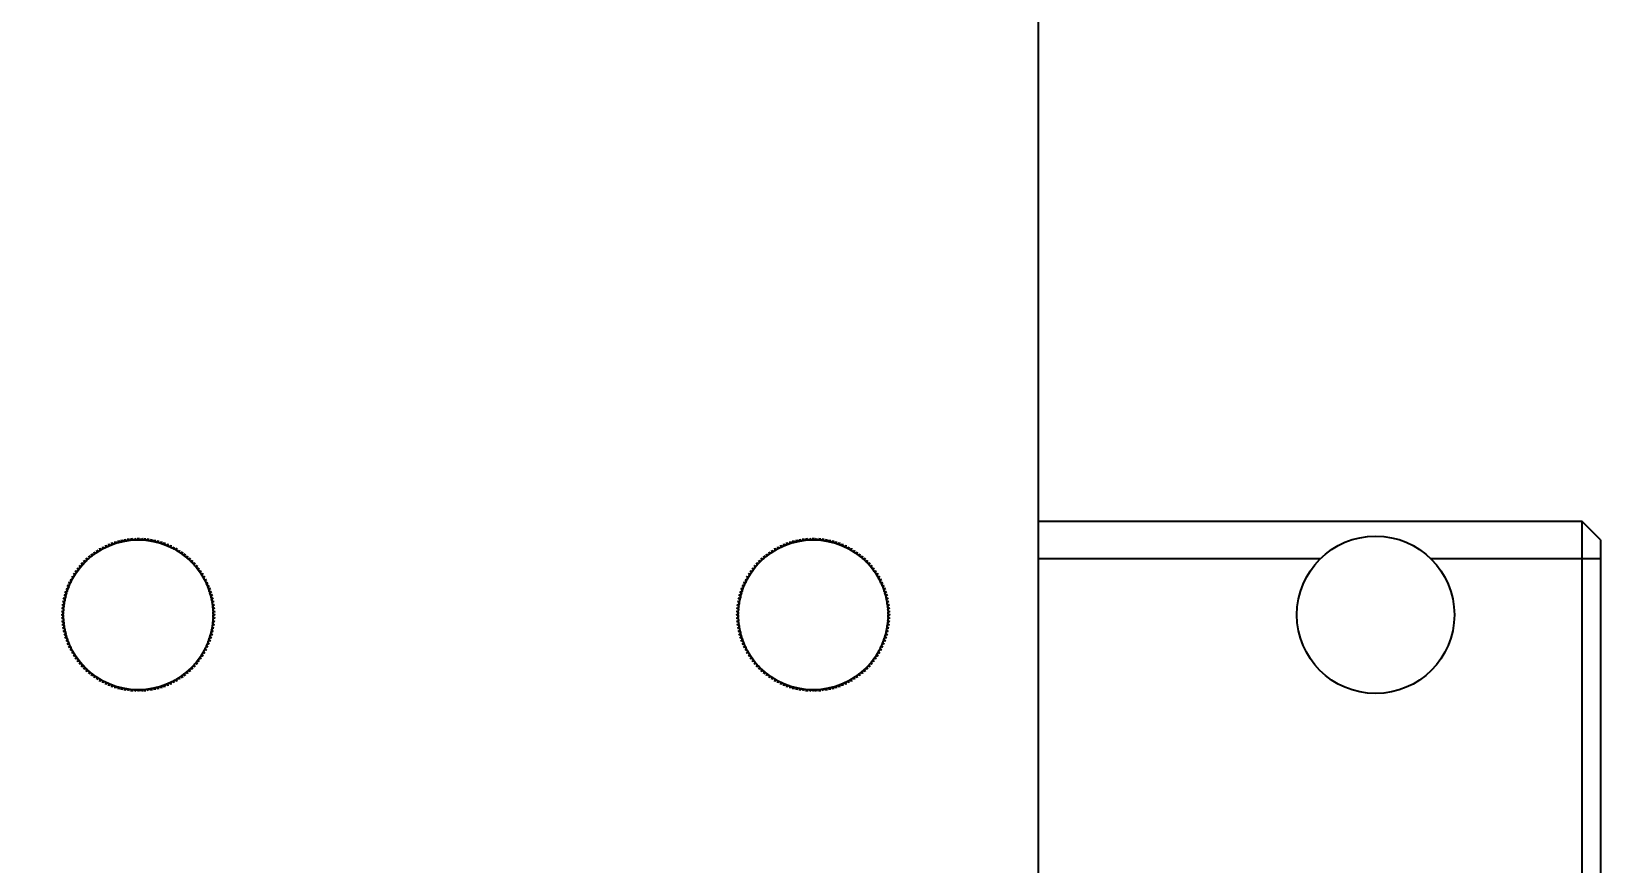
# Model space of a CAD drawing. Header units: millimetres. Extents: x 1409 to 26878, y 589 to 5187.
# Drawn here: x 5771.86 to 5813.71, y 1760.21 to 1782.42 of the extents above; entities that cross this region are included whole.
import ezdxf

# ---------------------------------------------------------------- set-up
doc = ezdxf.new("R2010")
doc.units = ezdxf.units.MM
doc.layers.add('02___PRT_ALL_AXES', color=7, linetype='Continuous')
doc.styles.get("Standard").update_dxf_attribs({"font": 'arial.ttf'})
doc.dimstyles.new('DIMSTYLE_5-scale4', dxfattribs={"dimscale": 2, "dimtxt": 20, "dimasz": 20, "dimexe": 1, "dimexo": 0, "dimgap": 1.25, "dimtad": 1, "dimzin": 9, "dimdsep": 46, "dimtxsty": 'Standard', "dimcen": 0.09, "dimclre": 256, "dimclrt": 256, "dimadec": 1, "dimazin": 2, "dimtp": 0.15, "dimtm": 0.15, "dimtfac": 0.8, "dimtmove": 0, "dimatfit": 3, "dimfxl": 1, "dimtolj": 1, "dimarcsym": 0})

# ---------------------------------------------------------------- blocks, each defined once
blk = doc.blocks.new('*D21')
at = {"lineweight": -2, "transparency": 16777216}
for p, q in [((5813.709, 1740.345), (5813.709, 1658.282)), ((5201.709, 1674.345), (5201.709, 1658.282))]:
    blk.add_line(p, q, dxfattribs=at)
at = {"color": 0, "lineweight": -2, "transparency": 16777216}
blk.add_line((5241.709, 1660.282), (5773.709, 1660.282), dxfattribs=at)
at = {"color": 0, "transparency": 16777216}
for points in [[(5241.709, 1666.948), (5241.709, 1653.615), (5201.709, 1660.282)], [(5773.709, 1666.948), (5773.709, 1653.615), (5813.709, 1660.282)]]:
    blk.add_solid(points, dxfattribs=at)
at = {"layer": 'Defpoints', "color": 0, "transparency": 16777216}
for p in [(5813.709, 1740.345), (5201.709, 1674.345), (5813.709, 1660.282)]:
    blk.add_point(p, dxfattribs=at)
at = {"transparency": 16777216, "insert": (5507.709, 1688.675), "char_height": 40, "attachment_point": 5}
blk.add_mtext('\\A1;612 [2\'-0 1/8"]', dxfattribs=at)

msp = doc.modelspace()

# ---------------------------------------------------------------- linework, layer by layer
at = {"color": 7, "linetype": 'Continuous'}
for p, q in [((5798.709, 2346.8453), (5798.709, 1674.3453)), ((5798.709, 1769.3453), (5813.209, 1769.3453)), ((5813.709, 1768.8453), (5813.209, 1769.3453)), ((5813.209, 1769.3453), (5813.209, 1739.3453)), ((5773.684, 1768.6206), (5773.7207, 1768.584)), ((5773.6974, 1768.5706), (5773.684, 1768.6206)), ((5773.7624, 1768.6636), (5773.7974, 1768.6254)), ((5773.7737, 1768.613), (5773.7624, 1768.6636)), ((5773.8427, 1768.7032), (5773.876, 1768.6635)), ((5773.8517, 1768.6522), (5773.8427, 1768.7032)), ((5773.9245, 1768.7392), (5773.9561, 1768.6981)), ((5773.9313, 1768.6878), (5773.9245, 1768.7392)), ((5774.0079, 1768.7716), (5774.0376, 1768.7292)), ((5774.0124, 1768.72), (5774.0079, 1768.7716)), ((5774.0926, 1768.8004), (5774.1204, 1768.7567)), ((5774.0948, 1768.7486), (5774.0926, 1768.8004)), ((5774.1785, 1768.8254), (5774.2044, 1768.7805)), ((5774.1785, 1768.7736), (5774.1785, 1768.8254)), ((5774.2631, 1768.7949), (5774.2653, 1768.8467)), ((5774.2653, 1768.8467), (5774.2893, 1768.8007)), ((5774.3485, 1768.8125), (5774.3531, 1768.8641)), ((5774.3531, 1768.8641), (5774.3749, 1768.8172)), ((5774.4347, 1768.8264), (5774.4415, 1768.8777)), ((5774.4415, 1768.8777), (5774.4613, 1768.8299)), ((5774.5214, 1768.8364), (5774.5304, 1768.8875)), ((5774.5304, 1768.8875), (5774.5481, 1768.8388)), ((5774.6084, 1768.8427), (5774.6196, 1768.8933)), ((5774.6196, 1768.8933), (5774.6352, 1768.8439)), ((5774.6956, 1768.8452), (5774.709, 1768.8953)), ((5774.709, 1768.8953), (5774.7224, 1768.8452)), ((5774.7829, 1768.8439), (5774.7984, 1768.8933)), ((5774.7984, 1768.8933), (5774.8097, 1768.8427)), ((5774.87, 1768.8388), (5774.8877, 1768.8875)), ((5774.8877, 1768.8875), (5774.8967, 1768.8364)), ((5774.9568, 1768.8299), (5774.9766, 1768.8777)), ((5774.9766, 1768.8777), (5774.9834, 1768.8264)), ((5775.0431, 1768.8172), (5775.065, 1768.8641)), ((5775.065, 1768.8641), (5775.0695, 1768.8125)), ((5775.1288, 1768.8007), (5775.1527, 1768.8467)), ((5775.1527, 1768.8467), (5775.155, 1768.7949)), ((5775.2137, 1768.7805), (5775.2396, 1768.8254)), ((5775.2396, 1768.8254), (5775.2396, 1768.7736)), ((5775.2976, 1768.7567), (5775.3255, 1768.8004)), ((5775.3255, 1768.8004), (5775.3232, 1768.7486)), ((5775.3805, 1768.7292), (5775.4102, 1768.7716)), ((5775.4102, 1768.7716), (5775.4057, 1768.72)), ((5775.462, 1768.6981), (5775.4935, 1768.7392)), ((5775.4935, 1768.7392), (5775.4868, 1768.6878)), ((5775.5421, 1768.6635), (5775.5754, 1768.7032)), ((5775.5754, 1768.7032), (5775.5664, 1768.6522)), ((5775.6206, 1768.6254), (5775.6556, 1768.6636)), ((5775.6556, 1768.6636), (5775.6444, 1768.613)), ((5775.6974, 1768.584), (5775.734, 1768.6206)), ((5775.734, 1768.6206), (5775.7206, 1768.5706)), ((5791.684, 1768.6206), (5791.7207, 1768.584)), ((5791.6974, 1768.5706), (5791.684, 1768.6206)), ((5791.7624, 1768.6636), (5791.7974, 1768.6254)), ((5791.7737, 1768.613), (5791.7624, 1768.6636)), ((5791.8427, 1768.7032), (5791.876, 1768.6635)), ((5791.8517, 1768.6522), (5791.8427, 1768.7032)), ((5791.9245, 1768.7392), (5791.9561, 1768.6981)), ((5791.9313, 1768.6878), (5791.9245, 1768.7392)), ((5792.0079, 1768.7716), (5792.0376, 1768.7292)), ((5792.0124, 1768.72), (5792.0079, 1768.7716)), ((5792.0926, 1768.8004), (5792.1204, 1768.7567)), ((5792.0948, 1768.7486), (5792.0926, 1768.8004)), ((5792.1785, 1768.8254), (5792.2044, 1768.7805)), ((5792.1785, 1768.7736), (5792.1785, 1768.8254)), ((5792.2631, 1768.7949), (5792.2653, 1768.8467)), ((5792.2653, 1768.8467), (5792.2893, 1768.8007)), ((5792.3485, 1768.8125), (5792.3531, 1768.8641)), ((5792.3531, 1768.8641), (5792.3749, 1768.8172)), ((5792.4347, 1768.8264), (5792.4415, 1768.8777)), ((5792.4415, 1768.8777), (5792.4613, 1768.8299)), ((5792.5214, 1768.8364), (5792.5304, 1768.8875)), ((5792.5304, 1768.8875), (5792.5481, 1768.8388)), ((5792.6084, 1768.8427), (5792.6196, 1768.8933)), ((5792.6196, 1768.8933), (5792.6352, 1768.8439)), ((5792.6956, 1768.8452), (5792.709, 1768.8953)), ((5792.709, 1768.8953), (5792.7224, 1768.8452)), ((5792.7829, 1768.8439), (5792.7984, 1768.8933)), ((5792.7984, 1768.8933), (5792.8097, 1768.8427)), ((5792.87, 1768.8388), (5792.8877, 1768.8875)), ((5792.8877, 1768.8875), (5792.8967, 1768.8364)), ((5792.9568, 1768.8299), (5792.9766, 1768.8777)), ((5792.9766, 1768.8777), (5792.9834, 1768.8264)), ((5793.0431, 1768.8172), (5793.065, 1768.8641)), ((5793.065, 1768.8641), (5793.0695, 1768.8125)), ((5793.1288, 1768.8007), (5793.1527, 1768.8467)), ((5793.1527, 1768.8467), (5793.155, 1768.7949)), ((5793.2137, 1768.7805), (5793.2396, 1768.8254)), ((5793.2396, 1768.8254), (5793.2396, 1768.7736)), ((5793.2976, 1768.7567), (5793.3255, 1768.8004)), ((5793.3255, 1768.8004), (5793.3232, 1768.7486)), ((5793.3805, 1768.7292), (5793.4102, 1768.7716)), ((5793.4102, 1768.7716), (5793.4057, 1768.72)), ((5793.462, 1768.6981), (5793.4935, 1768.7392)), ((5793.4935, 1768.7392), (5793.4868, 1768.6878)), ((5793.5421, 1768.6635), (5793.5754, 1768.7032)), ((5793.5754, 1768.7032), (5793.5664, 1768.6522)), ((5793.6206, 1768.6254), (5793.6556, 1768.6636)), ((5793.6556, 1768.6636), (5793.6444, 1768.613)), ((5793.6974, 1768.584), (5793.734, 1768.6206)), ((5793.734, 1768.6206), (5793.7206, 1768.5706)), ((5813.709, 1768.8453), (5813.709, 1739.8453)), ((5773.1976, 1768.2302), (5773.2436, 1768.2063)), ((5773.2254, 1768.1865), (5773.1976, 1768.2302)), ((5773.2595, 1768.2948), (5773.3043, 1768.2689)), ((5773.2854, 1768.25), (5773.2595, 1768.2948)), ((5773.3241, 1768.3567), (5773.3678, 1768.3288)), ((5773.348, 1768.3107), (5773.3241, 1768.3567)), ((5773.3913, 1768.4156), (5773.4338, 1768.3859)), ((5773.4132, 1768.3687), (5773.3913, 1768.4156)), ((5773.4611, 1768.4716), (5773.5022, 1768.4401)), ((5773.4809, 1768.4238), (5773.4611, 1768.4716)), ((5773.5332, 1768.5245), (5773.5729, 1768.4912)), ((5773.5509, 1768.4758), (5773.5332, 1768.5245)), ((5773.6076, 1768.5742), (5773.6458, 1768.5392)), ((5773.6231, 1768.5248), (5773.6076, 1768.5742)), ((5775.7723, 1768.5392), (5775.8105, 1768.5742)), ((5775.8105, 1768.5742), (5775.7949, 1768.5248)), ((5775.8452, 1768.4912), (5775.8849, 1768.5245)), ((5775.8849, 1768.5245), (5775.8671, 1768.4758)), ((5775.9159, 1768.4401), (5775.957, 1768.4716)), ((5775.957, 1768.4716), (5775.9372, 1768.4238)), ((5775.9843, 1768.3859), (5776.0267, 1768.4156)), ((5776.0267, 1768.4156), (5776.0048, 1768.3687)), ((5776.0503, 1768.3288), (5776.094, 1768.3567)), ((5776.094, 1768.3567), (5776.0701, 1768.3107)), ((5776.1137, 1768.2689), (5776.1586, 1768.2948)), ((5776.1586, 1768.2948), (5776.1327, 1768.25)), ((5776.1745, 1768.2063), (5776.2204, 1768.2302)), ((5776.2204, 1768.2302), (5776.1926, 1768.1865)), ((5791.1976, 1768.2302), (5791.2436, 1768.2063)), ((5791.2254, 1768.1865), (5791.1976, 1768.2302)), ((5791.2595, 1768.2948), (5791.3043, 1768.2689)), ((5791.2854, 1768.25), (5791.2595, 1768.2948)), ((5791.3241, 1768.3567), (5791.3678, 1768.3288)), ((5791.348, 1768.3107), (5791.3241, 1768.3567)), ((5791.3913, 1768.4156), (5791.4338, 1768.3859)), ((5791.4132, 1768.3687), (5791.3913, 1768.4156)), ((5791.4611, 1768.4716), (5791.5022, 1768.4401)), ((5791.4809, 1768.4238), (5791.4611, 1768.4716)), ((5791.5332, 1768.5245), (5791.5729, 1768.4912)), ((5791.5509, 1768.4758), (5791.5332, 1768.5245)), ((5791.6076, 1768.5742), (5791.6458, 1768.5392)), ((5791.6231, 1768.5248), (5791.6076, 1768.5742)), ((5793.7723, 1768.5392), (5793.8105, 1768.5742)), ((5793.8105, 1768.5742), (5793.7949, 1768.5248)), ((5793.8452, 1768.4912), (5793.8849, 1768.5245)), ((5793.8849, 1768.5245), (5793.8671, 1768.4758)), ((5793.9159, 1768.4401), (5793.957, 1768.4716)), ((5793.957, 1768.4716), (5793.9372, 1768.4238)), ((5793.9843, 1768.3859), (5794.0267, 1768.4156)), ((5794.0267, 1768.4156), (5794.0048, 1768.3687)), ((5794.0503, 1768.3288), (5794.094, 1768.3567)), ((5794.094, 1768.3567), (5794.0701, 1768.3107)), ((5794.1137, 1768.2689), (5794.1586, 1768.2948)), ((5794.1586, 1768.2948), (5794.1327, 1768.25)), ((5794.1745, 1768.2063), (5794.2204, 1768.2302)), ((5794.2204, 1768.2302), (5794.1926, 1768.1865)), ((5809.1787, 1768.3453), (5813.709, 1768.3453)), ((5772.8907, 1767.7918), (5772.9412, 1767.7806)), ((5772.9289, 1767.7568), (5772.8907, 1767.7918)), ((5772.9337, 1767.8703), (5772.9837, 1767.8568)), ((5772.9703, 1767.8336), (5772.9337, 1767.8703)), ((5772.9801, 1767.9467), (5773.0295, 1767.9311)), ((5773.0151, 1767.9085), (5772.9801, 1767.9467)), ((5773.0298, 1768.0211), (5773.0785, 1768.0034)), ((5773.0631, 1767.9814), (5773.0298, 1768.0211)), ((5773.0827, 1768.0932), (5773.1305, 1768.0734)), ((5773.1142, 1768.0521), (5773.0827, 1768.0932)), ((5773.1386, 1768.163), (5773.1856, 1768.1411)), ((5773.1684, 1768.1205), (5773.1386, 1768.163)), ((5776.2325, 1768.1411), (5776.2794, 1768.163)), ((5776.2794, 1768.163), (5776.2497, 1768.1205)), ((5776.2875, 1768.0734), (5776.3354, 1768.0932)), ((5776.3354, 1768.0932), (5776.3039, 1768.0521)), ((5776.3396, 1768.0034), (5776.3883, 1768.0211)), ((5776.3883, 1768.0211), (5776.355, 1767.9814)), ((5776.3886, 1767.9311), (5776.438, 1767.9467)), ((5776.438, 1767.9467), (5776.403, 1767.9085)), ((5776.4343, 1767.8568), (5776.4844, 1767.8703)), ((5776.4844, 1767.8703), (5776.4477, 1767.8336)), ((5776.4768, 1767.7806), (5776.5274, 1767.7918)), ((5776.5274, 1767.7918), (5776.4892, 1767.7568)), ((5790.8907, 1767.7918), (5790.9412, 1767.7806)), ((5790.9289, 1767.7568), (5790.8907, 1767.7918)), ((5790.9337, 1767.8703), (5790.9837, 1767.8568)), ((5790.9703, 1767.8336), (5790.9337, 1767.8703)), ((5790.9801, 1767.9467), (5791.0295, 1767.9311)), ((5791.0151, 1767.9085), (5790.9801, 1767.9467)), ((5791.0298, 1768.0211), (5791.0785, 1768.0034)), ((5791.0631, 1767.9814), (5791.0298, 1768.0211)), ((5791.0827, 1768.0932), (5791.1305, 1768.0734)), ((5791.1142, 1768.0521), (5791.0827, 1768.0932)), ((5791.1386, 1768.163), (5791.1856, 1768.1411)), ((5791.1684, 1768.1205), (5791.1386, 1768.163)), ((5794.2325, 1768.1411), (5794.2794, 1768.163)), ((5794.2794, 1768.163), (5794.2497, 1768.1205)), ((5794.2875, 1768.0734), (5794.3354, 1768.0932)), ((5794.3354, 1768.0932), (5794.3039, 1768.0521)), ((5794.3396, 1768.0034), (5794.3883, 1768.0211)), ((5794.3883, 1768.0211), (5794.355, 1767.9814)), ((5794.3886, 1767.9311), (5794.438, 1767.9467)), ((5794.438, 1767.9467), (5794.403, 1767.9085)), ((5794.4343, 1767.8568), (5794.4844, 1767.8703)), ((5794.4844, 1767.8703), (5794.4477, 1767.8336)), ((5794.4768, 1767.7806), (5794.5274, 1767.7918)), ((5794.5274, 1767.7918), (5794.4892, 1767.7568)), ((5772.7289, 1767.3758), (5772.7807, 1767.3758)), ((5772.7738, 1767.3499), (5772.7289, 1767.3758)), ((5772.7539, 1767.4617), (5772.8057, 1767.4594)), ((5772.7976, 1767.4339), (5772.7539, 1767.4617)), ((5772.7827, 1767.5464), (5772.8343, 1767.5419)), ((5772.8251, 1767.5167), (5772.7827, 1767.5464)), ((5772.8151, 1767.6298), (5772.8664, 1767.623)), ((5772.8562, 1767.5982), (5772.8151, 1767.6298)), ((5772.8511, 1767.7116), (5772.9021, 1767.7026)), ((5772.8908, 1767.6783), (5772.8511, 1767.7116)), ((5776.5159, 1767.7026), (5776.567, 1767.7116)), ((5776.567, 1767.7116), (5776.5273, 1767.6783)), ((5776.5516, 1767.623), (5776.603, 1767.6298)), ((5776.603, 1767.6298), (5776.5619, 1767.5982)), ((5776.5838, 1767.5419), (5776.6354, 1767.5464)), ((5776.6354, 1767.5464), (5776.593, 1767.5167)), ((5776.6124, 1767.4594), (5776.6641, 1767.4617)), ((5776.6641, 1767.4617), (5776.6205, 1767.4339)), ((5776.6374, 1767.3758), (5776.6892, 1767.3758)), ((5776.6892, 1767.3758), (5776.6443, 1767.3499)), ((5790.7289, 1767.3758), (5790.7807, 1767.3758)), ((5790.7738, 1767.3499), (5790.7289, 1767.3758)), ((5790.7539, 1767.4617), (5790.8057, 1767.4594)), ((5790.7976, 1767.4339), (5790.7539, 1767.4617)), ((5790.7827, 1767.5464), (5790.8343, 1767.5419)), ((5790.8251, 1767.5167), (5790.7827, 1767.5464)), ((5790.8151, 1767.6298), (5790.8664, 1767.623)), ((5790.8562, 1767.5982), (5790.8151, 1767.6298)), ((5790.8511, 1767.7116), (5790.9021, 1767.7026)), ((5790.8908, 1767.6783), (5790.8511, 1767.7116)), ((5794.5159, 1767.7026), (5794.567, 1767.7116)), ((5794.567, 1767.7116), (5794.5273, 1767.6783)), ((5794.5516, 1767.623), (5794.603, 1767.6298)), ((5794.603, 1767.6298), (5794.5619, 1767.5982)), ((5794.5838, 1767.5419), (5794.6354, 1767.5464)), ((5794.6354, 1767.5464), (5794.593, 1767.5167)), ((5794.6124, 1767.4594), (5794.6641, 1767.4617)), ((5794.6641, 1767.4617), (5794.6205, 1767.4339)), ((5794.6374, 1767.3758), (5794.6892, 1767.3758)), ((5794.6892, 1767.3758), (5794.6443, 1767.3499)), ((5772.661, 1766.9347), (5772.7116, 1766.9459)), ((5772.7104, 1766.9191), (5772.661, 1766.9347)), ((5772.6668, 1767.0239), (5772.7179, 1767.0329)), ((5772.7155, 1767.0062), (5772.6668, 1767.0239)), ((5772.6766, 1767.1128), (5772.7279, 1767.1196)), ((5772.7244, 1767.093), (5772.6766, 1767.1128)), ((5772.6902, 1767.2012), (5772.7418, 1767.2057)), ((5772.7371, 1767.1793), (5772.6902, 1767.2012)), ((5772.7076, 1767.289), (5772.7594, 1767.2912)), ((5772.7536, 1767.265), (5772.7076, 1767.289)), ((5776.6587, 1767.2912), (5776.7104, 1767.289)), ((5776.7104, 1767.289), (5776.6645, 1767.265)), ((5776.6763, 1767.2057), (5776.7279, 1767.2012)), ((5776.7279, 1767.2012), (5776.6809, 1767.1793)), ((5776.6901, 1767.1196), (5776.7415, 1767.1128)), ((5776.7415, 1767.1128), (5776.6936, 1767.093)), ((5776.7002, 1767.0329), (5776.7512, 1767.0239)), ((5776.7512, 1767.0239), (5776.7025, 1767.0062)), ((5776.7065, 1766.9459), (5776.7571, 1766.9347)), ((5776.7571, 1766.9347), (5776.7077, 1766.9191)), ((5790.661, 1766.9347), (5790.7116, 1766.9459)), ((5790.7104, 1766.9191), (5790.661, 1766.9347)), ((5790.6668, 1767.0239), (5790.7179, 1767.0329)), ((5790.7155, 1767.0062), (5790.6668, 1767.0239)), ((5790.6766, 1767.1128), (5790.7279, 1767.1196)), ((5790.7244, 1767.093), (5790.6766, 1767.1128)), ((5790.6902, 1767.2012), (5790.7418, 1767.2057)), ((5790.7371, 1767.1793), (5790.6902, 1767.2012)), ((5790.7076, 1767.289), (5790.7594, 1767.2912)), ((5790.7536, 1767.265), (5790.7076, 1767.289)), ((5794.6587, 1767.2912), (5794.7104, 1767.289)), ((5794.7104, 1767.289), (5794.6645, 1767.265)), ((5794.6763, 1767.2057), (5794.7279, 1767.2012)), ((5794.7279, 1767.2012), (5794.6809, 1767.1793)), ((5794.6901, 1767.1196), (5794.7415, 1767.1128)), ((5794.7415, 1767.1128), (5794.6936, 1767.093)), ((5794.7002, 1767.0329), (5794.7512, 1767.0239)), ((5794.7512, 1767.0239), (5794.7025, 1767.0062)), ((5794.7065, 1766.9459), (5794.7571, 1766.9347)), ((5794.7571, 1766.9347), (5794.7077, 1766.9191)), ((5772.659, 1766.8453), (5772.7091, 1766.8587)), ((5772.7091, 1766.8318), (5772.659, 1766.8453)), ((5772.661, 1766.7558), (5772.7104, 1766.7714)), ((5772.7116, 1766.7446), (5772.661, 1766.7558)), ((5772.6668, 1766.6666), (5772.7155, 1766.6843)), ((5772.7179, 1766.6576), (5772.6668, 1766.6666)), ((5772.6766, 1766.5777), (5772.7244, 1766.5975)), ((5772.7279, 1766.5709), (5772.6766, 1766.5777)), ((5772.6902, 1766.4893), (5772.7371, 1766.5112)), ((5776.6809, 1766.5112), (5776.7279, 1766.4893)), ((5776.7415, 1766.5777), (5776.6901, 1766.5709)), ((5776.6936, 1766.5975), (5776.7415, 1766.5777)), ((5776.7512, 1766.6666), (5776.7002, 1766.6576)), ((5776.7025, 1766.6843), (5776.7512, 1766.6666)), ((5776.7571, 1766.7558), (5776.7065, 1766.7446)), ((5776.7077, 1766.7714), (5776.7571, 1766.7558)), ((5776.709, 1766.8587), (5776.759, 1766.8453)), ((5776.759, 1766.8453), (5776.709, 1766.8318)), ((5790.659, 1766.8453), (5790.7091, 1766.8587)), ((5790.7091, 1766.8318), (5790.659, 1766.8453)), ((5790.661, 1766.7558), (5790.7104, 1766.7714)), ((5790.7116, 1766.7446), (5790.661, 1766.7558)), ((5790.6668, 1766.6666), (5790.7155, 1766.6843)), ((5790.7179, 1766.6576), (5790.6668, 1766.6666)), ((5790.6766, 1766.5777), (5790.7244, 1766.5975)), ((5790.7279, 1766.5709), (5790.6766, 1766.5777)), ((5790.6902, 1766.4893), (5790.7371, 1766.5112)), ((5794.6809, 1766.5112), (5794.7279, 1766.4893)), ((5794.7415, 1766.5777), (5794.6901, 1766.5709)), ((5794.6936, 1766.5975), (5794.7415, 1766.5777)), ((5794.7512, 1766.6666), (5794.7002, 1766.6576)), ((5794.7025, 1766.6843), (5794.7512, 1766.6666)), ((5794.7571, 1766.7558), (5794.7065, 1766.7446)), ((5794.7077, 1766.7714), (5794.7571, 1766.7558)), ((5794.709, 1766.8587), (5794.759, 1766.8453)), ((5794.759, 1766.8453), (5794.709, 1766.8318)), ((5772.7418, 1766.4848), (5772.6902, 1766.4893)), ((5772.7076, 1766.4016), (5772.7536, 1766.4255)), ((5772.7594, 1766.3993), (5772.7076, 1766.4016)), ((5772.7289, 1766.3147), (5772.7738, 1766.3406)), ((5772.7807, 1766.3147), (5772.7289, 1766.3147)), ((5772.7539, 1766.2288), (5772.7976, 1766.2566)), ((5772.8057, 1766.2311), (5772.7539, 1766.2288)), ((5772.7827, 1766.1441), (5772.8251, 1766.1738)), ((5772.8343, 1766.1486), (5772.7827, 1766.1441)), ((5772.8151, 1766.0608), (5772.8562, 1766.0923)), ((5776.5619, 1766.0923), (5776.603, 1766.0608)), ((5776.6354, 1766.1441), (5776.5838, 1766.1486)), ((5776.593, 1766.1738), (5776.6354, 1766.1441)), ((5776.6641, 1766.2288), (5776.6124, 1766.2311)), ((5776.6205, 1766.2566), (5776.6641, 1766.2288)), ((5776.6892, 1766.3147), (5776.6374, 1766.3147)), ((5776.6443, 1766.3406), (5776.6892, 1766.3147)), ((5776.7104, 1766.4016), (5776.6587, 1766.3993)), ((5776.6645, 1766.4255), (5776.7104, 1766.4016)), ((5776.7279, 1766.4893), (5776.6763, 1766.4848)), ((5790.7418, 1766.4848), (5790.6902, 1766.4893)), ((5790.7076, 1766.4016), (5790.7536, 1766.4255)), ((5790.7594, 1766.3993), (5790.7076, 1766.4016)), ((5790.7289, 1766.3147), (5790.7738, 1766.3406)), ((5790.7807, 1766.3147), (5790.7289, 1766.3147)), ((5790.7539, 1766.2288), (5790.7976, 1766.2566)), ((5790.8057, 1766.2311), (5790.7539, 1766.2288)), ((5790.7827, 1766.1441), (5790.8251, 1766.1738)), ((5790.8343, 1766.1486), (5790.7827, 1766.1441)), ((5790.8151, 1766.0608), (5790.8562, 1766.0923)), ((5794.5619, 1766.0923), (5794.603, 1766.0608)), ((5794.6354, 1766.1441), (5794.5838, 1766.1486)), ((5794.593, 1766.1738), (5794.6354, 1766.1441)), ((5794.6641, 1766.2288), (5794.6124, 1766.2311)), ((5794.6205, 1766.2566), (5794.6641, 1766.2288)), ((5794.6892, 1766.3147), (5794.6374, 1766.3147)), ((5794.6443, 1766.3406), (5794.6892, 1766.3147)), ((5794.7104, 1766.4016), (5794.6587, 1766.3993)), ((5794.6645, 1766.4255), (5794.7104, 1766.4016)), ((5794.7279, 1766.4893), (5794.6763, 1766.4848)), ((5772.8664, 1766.0675), (5772.8151, 1766.0608)), ((5772.8511, 1765.9789), (5772.8908, 1766.0122)), ((5772.9021, 1765.9879), (5772.8511, 1765.9789)), ((5772.8907, 1765.8987), (5772.9289, 1765.9337)), ((5772.9412, 1765.9099), (5772.8907, 1765.8987)), ((5772.9337, 1765.8203), (5772.9703, 1765.8569)), ((5772.9837, 1765.8337), (5772.9337, 1765.8203)), ((5772.9801, 1765.7438), (5773.0151, 1765.782)), ((5773.0295, 1765.7594), (5772.9801, 1765.7438)), ((5773.0298, 1765.6694), (5773.0631, 1765.7091)), ((5773.0785, 1765.6871), (5773.0298, 1765.6694)), ((5776.3883, 1765.6694), (5776.3396, 1765.6871)), ((5776.355, 1765.7091), (5776.3883, 1765.6694)), ((5776.438, 1765.7438), (5776.3886, 1765.7594)), ((5776.403, 1765.782), (5776.438, 1765.7438)), ((5776.4844, 1765.8203), (5776.4343, 1765.8337)), ((5776.4477, 1765.8569), (5776.4844, 1765.8203)), ((5776.5274, 1765.8987), (5776.4768, 1765.9099)), ((5776.4892, 1765.9337), (5776.5274, 1765.8987)), ((5776.567, 1765.9789), (5776.5159, 1765.9879)), ((5776.5273, 1766.0122), (5776.567, 1765.9789)), ((5776.603, 1766.0608), (5776.5516, 1766.0675)), ((5790.8664, 1766.0675), (5790.8151, 1766.0608)), ((5790.8511, 1765.9789), (5790.8908, 1766.0122)), ((5790.9021, 1765.9879), (5790.8511, 1765.9789)), ((5790.8907, 1765.8987), (5790.9289, 1765.9337)), ((5790.9412, 1765.9099), (5790.8907, 1765.8987)), ((5790.9337, 1765.8203), (5790.9703, 1765.8569)), ((5790.9837, 1765.8337), (5790.9337, 1765.8203)), ((5790.9801, 1765.7438), (5791.0151, 1765.782)), ((5791.0295, 1765.7594), (5790.9801, 1765.7438)), ((5791.0298, 1765.6694), (5791.0631, 1765.7091)), ((5791.0785, 1765.6871), (5791.0298, 1765.6694)), ((5794.3883, 1765.6694), (5794.3396, 1765.6871)), ((5794.355, 1765.7091), (5794.3883, 1765.6694)), ((5794.438, 1765.7438), (5794.3886, 1765.7594)), ((5794.403, 1765.782), (5794.438, 1765.7438)), ((5794.4844, 1765.8203), (5794.4343, 1765.8337)), ((5794.4477, 1765.8569), (5794.4844, 1765.8203)), ((5794.5274, 1765.8987), (5794.4768, 1765.9099)), ((5794.4892, 1765.9337), (5794.5274, 1765.8987)), ((5794.567, 1765.9789), (5794.5159, 1765.9879)), ((5794.5273, 1766.0122), (5794.567, 1765.9789)), ((5794.603, 1766.0608), (5794.5516, 1766.0675)), ((5773.0827, 1765.5973), (5773.1142, 1765.6384)), ((5773.1305, 1765.6171), (5773.0827, 1765.5973)), ((5773.1386, 1765.5275), (5773.1684, 1765.57)), ((5773.1856, 1765.5494), (5773.1386, 1765.5275)), ((5773.1976, 1765.4603), (5773.2254, 1765.504)), ((5773.2436, 1765.4842), (5773.1976, 1765.4603)), ((5773.2595, 1765.3957), (5773.2854, 1765.4406)), ((5773.3043, 1765.4216), (5773.2595, 1765.3957)), ((5773.3241, 1765.3338), (5773.348, 1765.3798)), ((5773.3678, 1765.3617), (5773.3241, 1765.3338)), ((5773.3913, 1765.2749), (5773.4132, 1765.3218)), ((5773.4338, 1765.3046), (5773.3913, 1765.2749)), ((5773.4611, 1765.2189), (5773.4809, 1765.2667)), ((5773.5022, 1765.2504), (5773.4611, 1765.2189)), ((5775.957, 1765.2189), (5775.9159, 1765.2504)), ((5775.9372, 1765.2667), (5775.957, 1765.2189)), ((5776.0267, 1765.2749), (5775.9843, 1765.3046)), ((5776.0048, 1765.3218), (5776.0267, 1765.2749)), ((5776.094, 1765.3338), (5776.0503, 1765.3617)), ((5776.0701, 1765.3798), (5776.094, 1765.3338)), ((5776.1586, 1765.3957), (5776.1137, 1765.4216)), ((5776.1327, 1765.4406), (5776.1586, 1765.3957)), ((5776.2204, 1765.4603), (5776.1745, 1765.4842)), ((5776.1926, 1765.504), (5776.2204, 1765.4603)), ((5776.2794, 1765.5275), (5776.2325, 1765.5494)), ((5776.2497, 1765.57), (5776.2794, 1765.5275)), ((5776.3354, 1765.5973), (5776.2875, 1765.6171)), ((5776.3039, 1765.6384), (5776.3354, 1765.5973)), ((5791.0827, 1765.5973), (5791.1142, 1765.6384)), ((5791.1305, 1765.6171), (5791.0827, 1765.5973)), ((5791.1386, 1765.5275), (5791.1684, 1765.57)), ((5791.1856, 1765.5494), (5791.1386, 1765.5275)), ((5791.1976, 1765.4603), (5791.2254, 1765.504)), ((5791.2436, 1765.4842), (5791.1976, 1765.4603)), ((5791.2595, 1765.3957), (5791.2854, 1765.4406)), ((5791.3043, 1765.4216), (5791.2595, 1765.3957)), ((5791.3241, 1765.3338), (5791.348, 1765.3798)), ((5791.3678, 1765.3617), (5791.3241, 1765.3338)), ((5791.3913, 1765.2749), (5791.4132, 1765.3218)), ((5791.4338, 1765.3046), (5791.3913, 1765.2749)), ((5791.4611, 1765.2189), (5791.4809, 1765.2667)), ((5791.5022, 1765.2504), (5791.4611, 1765.2189)), ((5793.957, 1765.2189), (5793.9159, 1765.2504)), ((5793.9372, 1765.2667), (5793.957, 1765.2189)), ((5794.0267, 1765.2749), (5793.9843, 1765.3046)), ((5794.0048, 1765.3218), (5794.0267, 1765.2749)), ((5794.094, 1765.3338), (5794.0503, 1765.3617)), ((5794.0701, 1765.3798), (5794.094, 1765.3338)), ((5794.1586, 1765.3957), (5794.1137, 1765.4216)), ((5794.1327, 1765.4406), (5794.1586, 1765.3957)), ((5794.2204, 1765.4603), (5794.1745, 1765.4842)), ((5794.1926, 1765.504), (5794.2204, 1765.4603)), ((5794.2794, 1765.5275), (5794.2325, 1765.5494)), ((5794.2497, 1765.57), (5794.2794, 1765.5275)), ((5794.3354, 1765.5973), (5794.2875, 1765.6171)), ((5794.3039, 1765.6384), (5794.3354, 1765.5973)), ((5773.5332, 1765.166), (5773.5509, 1765.2147)), ((5773.5729, 1765.1993), (5773.5332, 1765.166)), ((5773.6076, 1765.1163), (5773.6231, 1765.1657)), ((5773.6458, 1765.1513), (5773.6076, 1765.1163)), ((5773.684, 1765.0699), (5773.6974, 1765.1199)), ((5773.7207, 1765.1065), (5773.684, 1765.0699)), ((5773.7624, 1765.0269), (5773.7737, 1765.0775)), ((5773.7974, 1765.0651), (5773.7624, 1765.0269)), ((5773.8427, 1764.9873), (5773.8517, 1765.0383)), ((5773.876, 1765.027), (5773.8427, 1764.9873)), ((5773.9245, 1764.9513), (5773.9313, 1765.0027)), ((5773.9561, 1764.9924), (5773.9245, 1764.9513)), ((5774.0079, 1764.9189), (5774.0124, 1764.9705)), ((5774.0376, 1764.9613), (5774.0079, 1764.9189)), ((5774.0926, 1764.8901), (5774.0948, 1764.9419)), ((5774.1204, 1764.9338), (5774.0926, 1764.8901)), ((5774.1785, 1764.8651), (5774.1785, 1764.9169)), ((5774.2044, 1764.91), (5774.1785, 1764.8651)), ((5774.2653, 1764.8438), (5774.2631, 1764.8956)), ((5774.2893, 1764.8898), (5774.2653, 1764.8438)), ((5774.3531, 1764.8264), (5774.3485, 1764.878)), ((5774.3749, 1764.8734), (5774.3531, 1764.8264)), ((5774.4415, 1764.8128), (5774.4347, 1764.8642)), ((5774.4613, 1764.8607), (5774.4415, 1764.8128)), ((5774.5304, 1764.8031), (5774.5214, 1764.8541)), ((5774.5481, 1764.8517), (5774.5304, 1764.8031)), ((5774.6196, 1764.7972), (5774.6084, 1764.8478)), ((5774.6352, 1764.8466), (5774.6196, 1764.7972)), ((5774.709, 1764.7953), (5774.6956, 1764.8453)), ((5774.7224, 1764.8453), (5774.709, 1764.7953)), ((5774.7984, 1764.7972), (5774.7829, 1764.8466)), ((5774.8097, 1764.8478), (5774.7984, 1764.7972)), ((5774.8877, 1764.8031), (5774.87, 1764.8517)), ((5774.8967, 1764.8541), (5774.8877, 1764.8031)), ((5774.9766, 1764.8128), (5774.9568, 1764.8607)), ((5774.9834, 1764.8642), (5774.9766, 1764.8128)), ((5775.065, 1764.8264), (5775.0431, 1764.8734)), ((5775.0695, 1764.878), (5775.065, 1764.8264)), ((5775.1527, 1764.8438), (5775.1288, 1764.8898)), ((5775.155, 1764.8956), (5775.1527, 1764.8438)), ((5775.2396, 1764.8651), (5775.2137, 1764.91)), ((5775.2396, 1764.9169), (5775.2396, 1764.8651)), ((5775.3255, 1764.8901), (5775.2976, 1764.9338)), ((5775.3232, 1764.9419), (5775.3255, 1764.8901)), ((5775.4102, 1764.9189), (5775.3805, 1764.9613)), ((5775.4057, 1764.9705), (5775.4102, 1764.9189)), ((5775.4935, 1764.9513), (5775.462, 1764.9924)), ((5775.4868, 1765.0027), (5775.4935, 1764.9513)), ((5775.5754, 1764.9873), (5775.5421, 1765.027)), ((5775.5664, 1765.0383), (5775.5754, 1764.9873)), ((5775.6556, 1765.0269), (5775.6206, 1765.0651)), ((5775.6444, 1765.0775), (5775.6556, 1765.0269)), ((5775.734, 1765.0699), (5775.6974, 1765.1065)), ((5775.7206, 1765.1199), (5775.734, 1765.0699)), ((5775.8105, 1765.1163), (5775.7723, 1765.1513)), ((5775.7949, 1765.1657), (5775.8105, 1765.1163)), ((5775.8849, 1765.166), (5775.8452, 1765.1993)), ((5775.8671, 1765.2147), (5775.8849, 1765.166)), ((5791.5332, 1765.166), (5791.5509, 1765.2147)), ((5791.5729, 1765.1993), (5791.5332, 1765.166)), ((5791.6076, 1765.1163), (5791.6231, 1765.1657)), ((5791.6458, 1765.1513), (5791.6076, 1765.1163)), ((5791.684, 1765.0699), (5791.6974, 1765.1199)), ((5791.7207, 1765.1065), (5791.684, 1765.0699)), ((5791.7624, 1765.0269), (5791.7737, 1765.0775)), ((5791.7974, 1765.0651), (5791.7624, 1765.0269)), ((5791.8427, 1764.9873), (5791.8517, 1765.0383)), ((5791.876, 1765.027), (5791.8427, 1764.9873)), ((5791.9245, 1764.9513), (5791.9313, 1765.0027)), ((5791.9561, 1764.9924), (5791.9245, 1764.9513)), ((5792.0079, 1764.9189), (5792.0124, 1764.9705)), ((5792.0376, 1764.9613), (5792.0079, 1764.9189)), ((5792.0926, 1764.8901), (5792.0948, 1764.9419)), ((5792.1204, 1764.9338), (5792.0926, 1764.8901)), ((5792.1785, 1764.8651), (5792.1785, 1764.9169)), ((5792.2044, 1764.91), (5792.1785, 1764.8651)), ((5792.2653, 1764.8438), (5792.2631, 1764.8956)), ((5792.2893, 1764.8898), (5792.2653, 1764.8438)), ((5792.3531, 1764.8264), (5792.3485, 1764.878)), ((5792.3749, 1764.8734), (5792.3531, 1764.8264)), ((5792.4415, 1764.8128), (5792.4347, 1764.8642)), ((5792.4613, 1764.8607), (5792.4415, 1764.8128)), ((5792.5304, 1764.8031), (5792.5214, 1764.8541)), ((5792.5481, 1764.8517), (5792.5304, 1764.8031)), ((5792.6196, 1764.7972), (5792.6084, 1764.8478)), ((5792.6352, 1764.8466), (5792.6196, 1764.7972)), ((5792.709, 1764.7953), (5792.6956, 1764.8453)), ((5792.7224, 1764.8453), (5792.709, 1764.7953)), ((5792.7984, 1764.7972), (5792.7829, 1764.8466)), ((5792.8097, 1764.8478), (5792.7984, 1764.7972)), ((5792.8877, 1764.8031), (5792.87, 1764.8517)), ((5792.8967, 1764.8541), (5792.8877, 1764.8031)), ((5792.9766, 1764.8128), (5792.9568, 1764.8607)), ((5792.9834, 1764.8642), (5792.9766, 1764.8128)), ((5793.065, 1764.8264), (5793.0431, 1764.8734)), ((5793.0695, 1764.878), (5793.065, 1764.8264)), ((5793.1527, 1764.8438), (5793.1288, 1764.8898)), ((5793.155, 1764.8956), (5793.1527, 1764.8438)), ((5793.2396, 1764.8651), (5793.2137, 1764.91)), ((5793.2396, 1764.9169), (5793.2396, 1764.8651)), ((5793.3255, 1764.8901), (5793.2976, 1764.9338)), ((5793.3232, 1764.9419), (5793.3255, 1764.8901)), ((5793.4102, 1764.9189), (5793.3805, 1764.9613)), ((5793.4057, 1764.9705), (5793.4102, 1764.9189)), ((5793.4935, 1764.9513), (5793.462, 1764.9924)), ((5793.4868, 1765.0027), (5793.4935, 1764.9513)), ((5793.5754, 1764.9873), (5793.5421, 1765.027)), ((5793.5664, 1765.0383), (5793.5754, 1764.9873)), ((5793.6556, 1765.0269), (5793.6206, 1765.0651)), ((5793.6444, 1765.0775), (5793.6556, 1765.0269)), ((5793.734, 1765.0699), (5793.6974, 1765.1065)), ((5793.7206, 1765.1199), (5793.734, 1765.0699)), ((5793.8105, 1765.1163), (5793.7723, 1765.1513)), ((5793.7949, 1765.1657), (5793.8105, 1765.1163)), ((5793.8849, 1765.166), (5793.8452, 1765.1993)), ((5793.8671, 1765.2147), (5793.8849, 1765.166))]:
    msp.add_line(p, q, dxfattribs=at)
for centre, start, end in [((5774.709, 1766.8453), 117.88416, 119.61584), ((5774.709, 1766.8453), 115.38416, 117.11584), ((5774.709, 1766.8453), 112.88416, 114.61584), ((5774.709, 1766.8453), 110.38416, 112.11584), ((5774.709, 1766.8453), 107.88416, 109.61584), ((5774.709, 1766.8453), 105.38416, 107.11584), ((5774.709, 1766.8453), 102.88416, 104.61584), ((5774.709, 1766.8453), 100.38416, 102.11584), ((5774.709, 1766.8453), 97.88416, 99.61584), ((5774.709, 1766.8453), 95.38416, 97.11584), ((5774.709, 1766.8453), 92.88416, 94.61584), ((5774.709, 1766.8453), 90.38416, 92.11584), ((5774.709, 1766.8453), 87.88416, 89.61584), ((5774.709, 1766.8453), 85.38416, 87.11584), ((5774.709, 1766.8453), 82.88416, 84.61584), ((5774.709, 1766.8453), 80.38416, 82.11584), ((5774.709, 1766.8453), 77.88416, 79.61584), ((5774.709, 1766.8453), 75.38416, 77.11584), ((5774.709, 1766.8453), 72.88416, 74.61584), ((5774.709, 1766.8453), 70.38416, 72.11584), ((5774.709, 1766.8453), 67.88416, 69.61584), ((5774.709, 1766.8453), 65.38416, 67.11584), ((5774.709, 1766.8453), 62.88416, 64.61584), ((5774.709, 1766.8453), 60.38416, 62.11584), ((5792.709, 1766.8453), 117.88416, 119.61584), ((5792.709, 1766.8453), 115.38416, 117.11584), ((5792.709, 1766.8453), 112.88416, 114.61584), ((5792.709, 1766.8453), 110.38416, 112.11584), ((5792.709, 1766.8453), 107.88416, 109.61584), ((5792.709, 1766.8453), 105.38416, 107.11584), ((5792.709, 1766.8453), 102.88416, 104.61584), ((5792.709, 1766.8453), 100.38416, 102.11584), ((5792.709, 1766.8453), 97.88416, 99.61584), ((5792.709, 1766.8453), 95.38416, 97.11584), ((5792.709, 1766.8453), 92.88416, 94.61584), ((5792.709, 1766.8453), 90.38416, 92.11584), ((5792.709, 1766.8453), 87.88416, 89.61584), ((5792.709, 1766.8453), 85.38416, 87.11584), ((5792.709, 1766.8453), 82.88416, 84.61584), ((5792.709, 1766.8453), 80.38416, 82.11584), ((5792.709, 1766.8453), 77.88416, 79.61584), ((5792.709, 1766.8453), 75.38416, 77.11584), ((5792.709, 1766.8453), 72.88416, 74.61584), ((5792.709, 1766.8453), 70.38416, 72.11584), ((5792.709, 1766.8453), 67.88416, 69.61584), ((5792.709, 1766.8453), 65.38416, 67.11584), ((5792.709, 1766.8453), 62.88416, 64.61584), ((5792.709, 1766.8453), 60.38416, 62.11584), ((5774.709, 1766.8453), 137.88416, 139.61584), ((5774.709, 1766.8453), 135.38416, 137.11584), ((5774.709, 1766.8453), 132.88416, 134.61584), ((5774.709, 1766.8453), 130.38416, 132.11584), ((5774.709, 1766.8453), 127.88416, 129.61584), ((5774.709, 1766.8453), 125.38416, 127.11584), ((5774.709, 1766.8453), 122.88416, 124.61584), ((5774.709, 1766.8453), 120.38416, 122.11584), ((5774.709, 1766.8453), 57.88416, 59.61584), ((5774.709, 1766.8453), 55.38416, 57.11584), ((5774.709, 1766.8453), 52.88416, 54.61584), ((5774.709, 1766.8453), 50.38416, 52.11584), ((5774.709, 1766.8453), 47.88416, 49.61584), ((5774.709, 1766.8453), 45.38416, 47.11584), ((5774.709, 1766.8453), 42.88416, 44.61584), ((5774.709, 1766.8453), 40.38416, 42.11584), ((5792.709, 1766.8453), 137.88416, 139.61584), ((5792.709, 1766.8453), 135.38416, 137.11584), ((5792.709, 1766.8453), 132.88416, 134.61584), ((5792.709, 1766.8453), 130.38416, 132.11584), ((5792.709, 1766.8453), 127.88416, 129.61584), ((5792.709, 1766.8453), 125.38416, 127.11584), ((5792.709, 1766.8453), 122.88416, 124.61584), ((5792.709, 1766.8453), 120.38416, 122.11584), ((5792.709, 1766.8453), 57.88416, 59.61584), ((5792.709, 1766.8453), 55.38416, 57.11584), ((5792.709, 1766.8453), 52.88416, 54.61584), ((5792.709, 1766.8453), 50.38416, 52.11584), ((5792.709, 1766.8453), 47.88416, 49.61584), ((5792.709, 1766.8453), 45.38416, 47.11584), ((5792.709, 1766.8453), 42.88416, 44.61584), ((5792.709, 1766.8453), 40.38416, 42.11584), ((5774.709, 1766.8453), 152.88416, 154.61584), ((5774.709, 1766.8453), 150.38416, 152.11584), ((5774.709, 1766.8453), 147.88416, 149.61584), ((5774.709, 1766.8453), 145.38416, 147.11584), ((5774.709, 1766.8453), 142.88416, 144.61584), ((5774.709, 1766.8453), 140.38416, 142.11584), ((5774.709, 1766.8453), 37.88416, 39.61584), ((5774.709, 1766.8453), 35.38416, 37.11584), ((5774.709, 1766.8453), 32.88416, 34.61584), ((5774.709, 1766.8453), 30.38416, 32.11584), ((5774.709, 1766.8453), 27.88416, 29.61584), ((5774.709, 1766.8453), 25.38416, 27.11584), ((5792.709, 1766.8453), 152.88416, 154.61584), ((5792.709, 1766.8453), 150.38416, 152.11584), ((5792.709, 1766.8453), 147.88416, 149.61584), ((5792.709, 1766.8453), 145.38416, 147.11584), ((5792.709, 1766.8453), 142.88416, 144.61584), ((5792.709, 1766.8453), 140.38416, 142.11584), ((5792.709, 1766.8453), 37.88416, 39.61584), ((5792.709, 1766.8453), 35.38416, 37.11584), ((5792.709, 1766.8453), 32.88416, 34.61584), ((5792.709, 1766.8453), 30.38416, 32.11584), ((5792.709, 1766.8453), 27.88416, 29.61584), ((5792.709, 1766.8453), 25.38416, 27.11584), ((5774.709, 1766.8453), 165.38416, 167.11584), ((5774.709, 1766.8453), 162.88416, 164.61584), ((5774.709, 1766.8453), 160.38416, 162.11584), ((5774.709, 1766.8453), 157.88416, 159.61584), ((5774.709, 1766.8453), 155.38416, 157.11584), ((5774.709, 1766.8453), 22.88416, 24.61584), ((5774.709, 1766.8453), 20.38416, 22.11584), ((5774.709, 1766.8453), 17.88416, 19.61584), ((5774.709, 1766.8453), 15.38416, 17.11584), ((5774.709, 1766.8453), 12.88416, 14.61584), ((5792.709, 1766.8453), 165.38416, 167.11584), ((5792.709, 1766.8453), 162.88416, 164.61584), ((5792.709, 1766.8453), 160.38416, 162.11584), ((5792.709, 1766.8453), 157.88416, 159.61584), ((5792.709, 1766.8453), 155.38416, 157.11584), ((5792.709, 1766.8453), 22.88416, 24.61584), ((5792.709, 1766.8453), 20.38416, 22.11584), ((5792.709, 1766.8453), 17.88416, 19.61584), ((5792.709, 1766.8453), 15.38416, 17.11584), ((5792.709, 1766.8453), 12.88416, 14.61584), ((5774.709, 1766.8453), 177.88416, 179.61584), ((5774.709, 1766.8453), 175.38416, 177.11584), ((5774.709, 1766.8453), 172.88416, 174.61584), ((5774.709, 1766.8453), 170.38416, 172.11584), ((5774.709, 1766.8453), 167.88416, 169.61584), ((5774.709, 1766.8453), 10.38416, 12.11584), ((5774.709, 1766.8453), 7.88416, 9.61584), ((5774.709, 1766.8453), 5.38416, 7.11584), ((5774.709, 1766.8453), 2.88416, 4.61584), ((5774.709, 1766.8453), 0.38416, 2.11584), ((5792.709, 1766.8453), 177.88416, 179.61584), ((5792.709, 1766.8453), 175.38416, 177.11584), ((5792.709, 1766.8453), 172.88416, 174.61584), ((5792.709, 1766.8453), 170.38416, 172.11584), ((5792.709, 1766.8453), 167.88416, 169.61584), ((5792.709, 1766.8453), 10.38416, 12.11584), ((5792.709, 1766.8453), 7.88416, 9.61584), ((5792.709, 1766.8453), 5.38416, 7.11584), ((5792.709, 1766.8453), 2.88416, 4.61584), ((5792.709, 1766.8453), 0.38416, 2.11584), ((5774.709, 1766.8453), 180.38416, 182.11584), ((5774.709, 1766.8453), 182.88416, 184.61584), ((5774.709, 1766.8453), 185.38416, 187.11584), ((5774.709, 1766.8453), 187.88416, 189.61584), ((5774.709, 1766.8453), 350.38416, 352.11584), ((5774.709, 1766.8453), 352.88416, 354.61584), ((5774.709, 1766.8453), 355.38416, 357.11584), ((5774.709, 1766.8453), 357.88416, 359.61584), ((5792.709, 1766.8453), 180.38416, 182.11584), ((5792.709, 1766.8453), 182.88416, 184.61584), ((5792.709, 1766.8453), 185.38416, 187.11584), ((5792.709, 1766.8453), 187.88416, 189.61584), ((5792.709, 1766.8453), 350.38416, 352.11584), ((5792.709, 1766.8453), 352.88416, 354.61584), ((5792.709, 1766.8453), 355.38416, 357.11584), ((5792.709, 1766.8453), 357.88416, 359.61584), ((5774.709, 1766.8453), 190.38416, 192.11584), ((5774.709, 1766.8453), 192.88416, 194.61584), ((5774.709, 1766.8453), 195.38416, 197.11584), ((5774.709, 1766.8453), 197.88416, 199.61584), ((5774.709, 1766.8453), 200.38416, 202.11584), ((5774.709, 1766.8453), 337.88416, 339.61584), ((5774.709, 1766.8453), 340.38416, 342.11584), ((5774.709, 1766.8453), 342.88416, 344.61584), ((5774.709, 1766.8453), 345.38416, 347.11584), ((5774.709, 1766.8453), 347.88416, 349.61584), ((5792.709, 1766.8453), 190.38416, 192.11584), ((5792.709, 1766.8453), 192.88416, 194.61584), ((5792.709, 1766.8453), 195.38416, 197.11584), ((5792.709, 1766.8453), 197.88416, 199.61584), ((5792.709, 1766.8453), 200.38416, 202.11584), ((5792.709, 1766.8453), 337.88416, 339.61584), ((5792.709, 1766.8453), 340.38416, 342.11584), ((5792.709, 1766.8453), 342.88416, 344.61584), ((5792.709, 1766.8453), 345.38416, 347.11584), ((5792.709, 1766.8453), 347.88416, 349.61584), ((5774.709, 1766.8453), 202.88416, 204.61584), ((5774.709, 1766.8453), 205.38416, 207.11584), ((5774.709, 1766.8453), 207.88416, 209.61584), ((5774.709, 1766.8453), 210.38416, 212.11584), ((5774.709, 1766.8453), 212.88416, 214.61584), ((5774.709, 1766.8453), 215.38416, 217.11584), ((5774.709, 1766.8453), 322.88416, 324.61584), ((5774.709, 1766.8453), 325.38416, 327.11584), ((5774.709, 1766.8453), 327.88416, 329.61584), ((5774.709, 1766.8453), 330.38416, 332.11584), ((5774.709, 1766.8453), 332.88416, 334.61584), ((5774.709, 1766.8453), 335.38416, 337.11584), ((5792.709, 1766.8453), 202.88416, 204.61584), ((5792.709, 1766.8453), 205.38416, 207.11584), ((5792.709, 1766.8453), 207.88416, 209.61584), ((5792.709, 1766.8453), 210.38416, 212.11584), ((5792.709, 1766.8453), 212.88416, 214.61584), ((5792.709, 1766.8453), 215.38416, 217.11584), ((5792.709, 1766.8453), 322.88416, 324.61584), ((5792.709, 1766.8453), 325.38416, 327.11584), ((5792.709, 1766.8453), 327.88416, 329.61584), ((5792.709, 1766.8453), 330.38416, 332.11584), ((5792.709, 1766.8453), 332.88416, 334.61584), ((5792.709, 1766.8453), 335.38416, 337.11584), ((5774.709, 1766.8453), 217.88416, 219.61584), ((5774.709, 1766.8453), 220.38416, 222.11584), ((5774.709, 1766.8453), 222.88416, 224.61584), ((5774.709, 1766.8453), 225.38416, 227.11584), ((5774.709, 1766.8453), 227.88416, 229.61584), ((5774.709, 1766.8453), 230.38416, 232.11584), ((5774.709, 1766.8453), 232.88416, 234.61584), ((5774.709, 1766.8453), 305.38416, 307.11584), ((5774.709, 1766.8453), 307.88416, 309.61584), ((5774.709, 1766.8453), 310.38416, 312.11584), ((5774.709, 1766.8453), 312.88416, 314.61584), ((5774.709, 1766.8453), 315.38416, 317.11584), ((5774.709, 1766.8453), 317.88416, 319.61584), ((5774.709, 1766.8453), 320.38416, 322.11584), ((5792.709, 1766.8453), 217.88416, 219.61584), ((5792.709, 1766.8453), 220.38416, 222.11584), ((5792.709, 1766.8453), 222.88416, 224.61584), ((5792.709, 1766.8453), 225.38416, 227.11584), ((5792.709, 1766.8453), 227.88416, 229.61584), ((5792.709, 1766.8453), 230.38416, 232.11584), ((5792.709, 1766.8453), 232.88416, 234.61584), ((5792.709, 1766.8453), 305.38416, 307.11584), ((5792.709, 1766.8453), 307.88416, 309.61584), ((5792.709, 1766.8453), 310.38416, 312.11584), ((5792.709, 1766.8453), 312.88416, 314.61584), ((5792.709, 1766.8453), 315.38416, 317.11584), ((5792.709, 1766.8453), 317.88416, 319.61584), ((5792.709, 1766.8453), 320.38416, 322.11584), ((5774.709, 1766.8453), 235.38416, 237.11584), ((5774.709, 1766.8453), 237.88416, 239.61584), ((5774.709, 1766.8453), 240.38416, 242.11584), ((5774.709, 1766.8453), 242.88416, 244.61584), ((5774.709, 1766.8453), 245.38416, 247.11584), ((5774.709, 1766.8453), 247.88416, 249.61584), ((5774.709, 1766.8453), 250.38416, 252.11584), ((5774.709, 1766.8453), 252.88416, 254.61584), ((5774.709, 1766.8453), 255.38416, 257.11584), ((5774.709, 1766.8453), 257.88416, 259.61584), ((5774.709, 1766.8453), 260.38416, 262.11584), ((5774.709, 1766.8453), 262.88416, 264.61584), ((5774.709, 1766.8453), 265.38416, 267.11584), ((5774.709, 1766.8453), 267.88416, 269.61584), ((5774.709, 1766.8453), 270.38416, 272.11584), ((5774.709, 1766.8453), 272.88416, 274.61584), ((5774.709, 1766.8453), 275.38416, 277.11584), ((5774.709, 1766.8453), 277.88416, 279.61584), ((5774.709, 1766.8453), 280.38416, 282.11584), ((5774.709, 1766.8453), 282.88416, 284.61584), ((5774.709, 1766.8453), 285.38416, 287.11584), ((5774.709, 1766.8453), 287.88416, 289.61584), ((5774.709, 1766.8453), 290.38416, 292.11584), ((5774.709, 1766.8453), 292.88416, 294.61584), ((5774.709, 1766.8453), 295.38416, 297.11584), ((5774.709, 1766.8453), 297.88416, 299.61584), ((5774.709, 1766.8453), 300.38416, 302.11584), ((5774.709, 1766.8453), 302.88416, 304.61584), ((5792.709, 1766.8453), 235.38416, 237.11584), ((5792.709, 1766.8453), 237.88416, 239.61584), ((5792.709, 1766.8453), 240.38416, 242.11584), ((5792.709, 1766.8453), 242.88416, 244.61584), ((5792.709, 1766.8453), 245.38416, 247.11584), ((5792.709, 1766.8453), 247.88416, 249.61584), ((5792.709, 1766.8453), 250.38416, 252.11584), ((5792.709, 1766.8453), 252.88416, 254.61584), ((5792.709, 1766.8453), 255.38416, 257.11584), ((5792.709, 1766.8453), 257.88416, 259.61584), ((5792.709, 1766.8453), 260.38416, 262.11584), ((5792.709, 1766.8453), 262.88416, 264.61584), ((5792.709, 1766.8453), 265.38416, 267.11584), ((5792.709, 1766.8453), 267.88416, 269.61584), ((5792.709, 1766.8453), 270.38416, 272.11584), ((5792.709, 1766.8453), 272.88416, 274.61584), ((5792.709, 1766.8453), 275.38416, 277.11584), ((5792.709, 1766.8453), 277.88416, 279.61584), ((5792.709, 1766.8453), 280.38416, 282.11584), ((5792.709, 1766.8453), 282.88416, 284.61584), ((5792.709, 1766.8453), 285.38416, 287.11584), ((5792.709, 1766.8453), 287.88416, 289.61584), ((5792.709, 1766.8453), 290.38416, 292.11584), ((5792.709, 1766.8453), 292.88416, 294.61584), ((5792.709, 1766.8453), 295.38416, 297.11584), ((5792.709, 1766.8453), 297.88416, 299.61584), ((5792.709, 1766.8453), 300.38416, 302.11584), ((5792.709, 1766.8453), 302.88416, 304.61584)]:
    msp.add_arc(centre, 2, start, end, dxfattribs=at)
at = {"layer": '02___PRT_ALL_AXES', "color": 7, "linetype": 'Continuous'}
msp.add_line((5798.709, 1768.3453), (5806.2393, 1768.3453), dxfattribs=at)
for centre, radius in [((5774.709, 1766.8453), 2), ((5792.709, 1766.8453), 2), ((5807.709, 1766.8453), 2.1)]:
    msp.add_circle(centre, radius, dxfattribs=at)

# ---------------------------------------------------------------- dimensions: what is measured, and where the dimension line sits
dim = msp.add_linear_dim(base=(5813.709, 1660.2815), p1=(5201.709, 1674.3453), p2=(5813.709, 1740.3453), dimstyle='DIMSTYLE_5-scale4', override={"dimarcsym": 1})
dim.commit()
dim.dimension.update_dxf_attribs({"geometry": '*D21', "text_midpoint": (5507.709, 1688.6751)})

doc.saveas('drawing.dxf')
